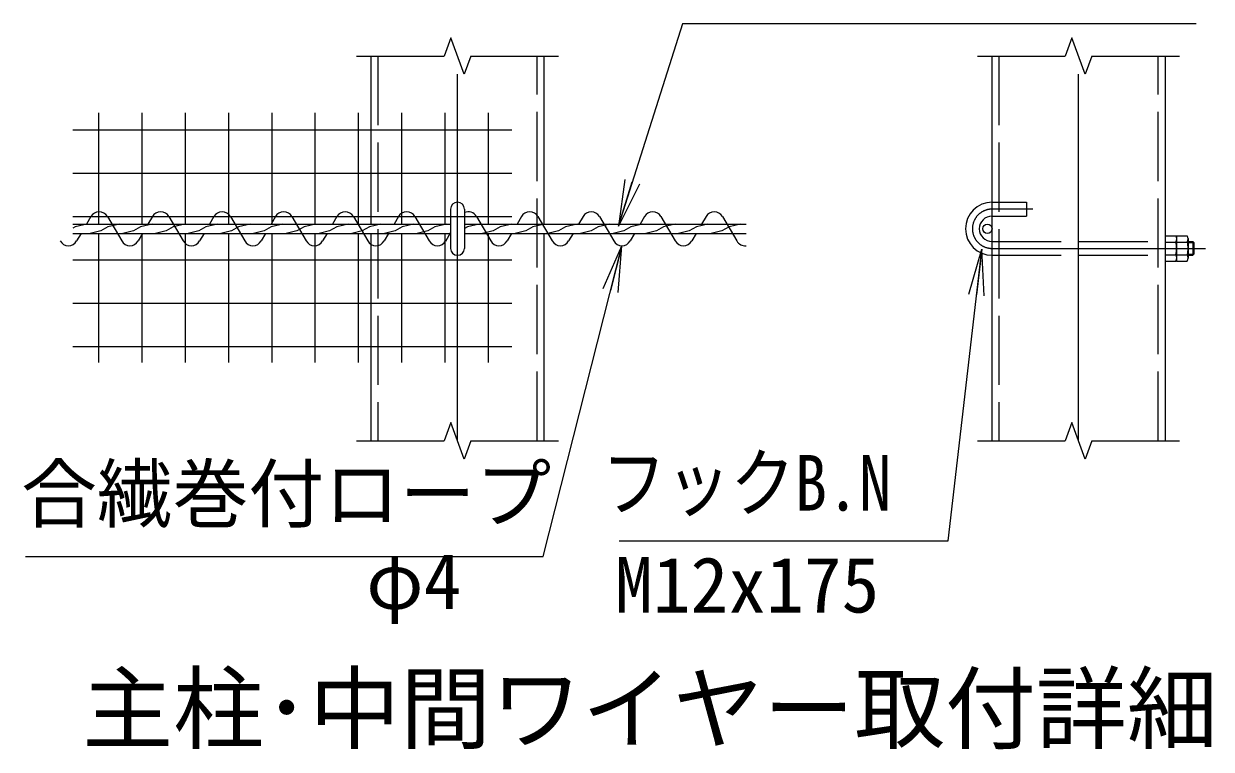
# Model space of a CAD drawing. Units: millimetres at full size; details may follow other scales. Extents: x -16800 to 16800, y -11880 to 11880.
# Drawn here: x 10316 to 14432, y 4257 to 6771 of the extents above; entities that cross this region are included whole.
import ezdxf
from ezdxf.enums import TextEntityAlignment as Align

# ---------------------------------------------------------------- set-up
doc = ezdxf.new("R2010")
doc.units = ezdxf.units.MM
doc.header["$LTSCALE"] = 40
doc.linetypes.add('DASHED', pattern=[7.5, 6, -1.5])
doc.linetypes.add('USER1', pattern=[50.8, 31.75, -6.35, 6.35, -6.35])
for name, color, linetype, lineweight in [('0-0_D-STR1', 1, 'Continuous', 18), ('0-1_D-BMK', 2, 'USER1', 13), ('0-2_D-STR3', 3, 'Continuous', 13), ('0-6_D-STR-DIM', 7, 'Continuous', 13), ('0-7_0', 7, 'Continuous', 18), ('0-9_D-STR-TXT', 7, 'Continuous', 13), ('0-A_D-STR2', 7, 'Continuous', 13), ('0-B_D-TTL-TXT', 7, 'Continuous', 13)]:
    doc.layers.add(name, color=color, linetype=linetype, lineweight=lineweight)
doc.styles.add('ＭＳ ゴシック', font='')
doc.styles.get('ＭＳ ゴシック').set_extended_font_data('MS Gothic')

# ---------------------------------------------------------------- blocks, each defined once
blk = doc.blocks.new('_Open')
at = {"layer": '0-7_0'}
blk.add_line((-40, 6.67), (0, 0), dxfattribs=at)
blk.add_lwpolyline([(-40, -6.67), (0, 0), (-40, 0)], dxfattribs=at)

msp = doc.modelspace()

# ---------------------------------------------------------------- linework, layer by layer
at = {"layer": '0-0_D-STR1'}
for p, q in [((11519.19, 6659.41), (11519.19, 6076.74)), ((12119.19, 6076.74), (12119.19, 6659.41)), ((13671.91, 5326.08), (13671.91, 6659.41)), ((14271.91, 6659.41), (14271.91, 5326.08)), ((11519.19, 6044.74), (11519.19, 5326.08)), ((12119.19, 5326.08), (12119.19, 6044.74))]:
    msp.add_line(p, q, dxfattribs=at)
at = {"layer": '0-0_D-STR1', "linetype": 'DASHED'}
for p, q in [((11543.19, 6659.41), (11543.19, 5326.08)), ((12095.19, 5326.08), (12095.19, 6659.41)), ((13695.91, 6659.41), (13695.91, 5326.08)), ((14247.91, 5326.08), (14247.91, 6659.41))]:
    msp.add_line(p, q, dxfattribs=at)
at = {"layer": '0-1_D-BMK'}
for p, q in [((11819.19, 5326.08), (11819.19, 6659.41)), ((13971.91, 5326.08), (13971.91, 6659.41)), ((13813.82, 6128.74), (13671.91, 6128.74)), ((13671.91, 5992.74), (14411.91, 5992.74))]:
    msp.add_line(p, q, dxfattribs=at)
msp.add_arc((13671.91, 6060.74), 68, 90, 270, dxfattribs=at)
at = {"layer": '0-2_D-STR3', "linetype": 'DASHED'}
for p, q in [((13671.91, 6152.74), (13791.91, 6152.74)), ((13791.91, 6152.74), (13791.91, 6104.74)), ((13671.91, 6104.74), (13791.91, 6104.74)), ((13671.91, 6016.74), (14271.91, 6016.74)), ((13671.91, 5968.74), (14271.91, 5968.74))]:
    msp.add_line(p, q, dxfattribs=at)
at = {"layer": '0-2_D-STR3', "color": 4}
for p, q in [((10548.49, 6102.74), (10533.1, 6076.74)), ((10605.35, 6102.74), (10655.1, 6018.74)), ((10761.7, 6102.74), (10746.3, 6076.74)), ((10818.56, 6102.74), (10868.3, 6018.74)), ((10974.91, 6102.74), (10959.51, 6076.74)), ((11031.77, 6102.74), (11081.51, 6018.74)), ((11188.11, 6102.74), (11172.71, 6076.74)), ((11244.97, 6102.74), (11294.71, 6018.74)), ((11401.32, 6102.74), (11385.92, 6076.74)), ((11458.18, 6102.74), (11507.92, 6018.74)), ((11614.52, 6102.74), (11599.13, 6076.74)), ((11671.38, 6102.74), (11721.12, 6018.74)), ((11884.59, 6102.74), (11934.33, 6018.74)), ((12040.93, 6102.74), (12025.54, 6076.74)), ((12097.79, 6102.74), (12147.54, 6018.74)), ((12254.14, 6102.74), (12238.74, 6076.74)), ((12311, 6102.74), (12360.74, 6018.74)), ((12467.34, 6102.74), (12451.95, 6076.74)), ((12524.2, 6102.74), (12573.95, 6018.74)), ((12680.55, 6102.74), (12665.15, 6076.74)), ((12737.41, 6102.74), (12787.15, 6018.74)), ((10514.15, 6044.74), (10498.75, 6018.74)), ((10727.35, 6044.74), (10711.96, 6018.74)), ((10940.56, 6044.74), (10925.16, 6018.74)), ((11153.76, 6044.74), (11138.37, 6018.74)), ((11366.97, 6044.74), (11351.57, 6018.74)), ((11580.18, 6044.74), (11564.78, 6018.74)), ((11795.19, 6047.8), (11777.01, 6017.09)), ((12006.59, 6044.74), (11991.19, 6018.74)), ((12219.79, 6044.74), (12204.4, 6018.74)), ((12433, 6044.74), (12417.6, 6018.74)), ((12646.2, 6044.74), (12630.81, 6018.74))]:
    msp.add_line(p, q, dxfattribs=at)
at = {"layer": '0-2_D-STR3'}
for p, q in [((11795.19, 6128.74), (11795.19, 5992.74)), ((11843.19, 6128.74), (11843.19, 5992.74)), ((10485.86, 6076.74), (11795.19, 6076.74)), ((11843.19, 6076.74), (12819.19, 6076.74)), ((10485.86, 6044.74), (11795.19, 6044.74)), ((11843.19, 6044.74), (12819.19, 6044.74)), ((14271.91, 6036.54), (14271.91, 5948.94)), ((14271.91, 6036.54), (14308.71, 6036.54)), ((14271.91, 6014.64), (14308.71, 6014.64)), ((14311.91, 6036.54), (14311.91, 5948.94)), ((14311.91, 6036.54), (14348.71, 6036.54)), ((14311.91, 6027.21), (14311.91, 5958.28)), ((14311.91, 6014.64), (14348.71, 6014.64)), ((14351.91, 6027.21), (14351.91, 5958.28)), ((14351.91, 6016.74), (14368.12, 6016.74)), ((14351.91, 6012.96), (14371.91, 6012.96)), ((14371.91, 6012.96), (14368.12, 6016.74)), ((14368.12, 6016.74), (14368.12, 5968.74)), ((14371.91, 6012.96), (14371.91, 5972.53)), ((14271.91, 5970.84), (14308.71, 5970.84)), ((14311.91, 5970.84), (14348.71, 5970.84)), ((14351.91, 5968.74), (14368.12, 5968.74)), ((14271.91, 5948.94), (14308.71, 5948.94)), ((14311.91, 5948.94), (14348.71, 5948.94))]:
    msp.add_line(p, q, dxfattribs=at)
for points in [[(10533.86, 6076.74), (10493.85, 6067.49), (10485.86, 6062.88)], [(10647.18, 6076.74), (10607.17, 6067.49), (10582.63, 6053.33), (10545.82, 6044.74)], [(10760.51, 6076.74), (10720.49, 6067.49), (10695.96, 6053.33), (10659.14, 6044.74)], [(10873.83, 6076.74), (10833.81, 6067.49), (10809.28, 6053.33), (10772.46, 6044.74)], [(10987.15, 6076.74), (10947.14, 6067.49), (10922.6, 6053.33), (10885.79, 6044.74)], [(11100.47, 6076.74), (11060.46, 6067.49), (11035.92, 6053.33), (10999.11, 6044.74)], [(11213.79, 6076.74), (11173.78, 6067.49), (11149.25, 6053.33), (11112.43, 6044.74)], [(11327.12, 6076.74), (11287.1, 6067.49), (11262.57, 6053.33), (11225.75, 6044.74)], [(11440.44, 6076.74), (11400.43, 6067.49), (11375.89, 6053.33), (11339.08, 6044.74)], [(11553.76, 6076.74), (11513.75, 6067.49), (11489.21, 6053.33), (11452.4, 6044.74)], [(11667.08, 6076.74), (11627.07, 6067.49), (11602.53, 6053.33), (11565.72, 6044.74)], [(11780.41, 6076.74), (11740.39, 6067.49), (11715.86, 6053.33), (11679.04, 6044.74)], [(11893.73, 6076.74), (11853.72, 6067.49), (11843.19, 6061.42)], [(12007.05, 6076.74), (11967.04, 6067.49), (11942.5, 6053.33), (11905.69, 6044.74)], [(12120.37, 6076.74), (12080.36, 6067.49), (12055.82, 6053.33), (12019.01, 6044.74)], [(12233.7, 6076.74), (12193.68, 6067.49), (12169.15, 6053.33), (12132.33, 6044.74)], [(12347.02, 6076.74), (12307, 6067.49), (12282.47, 6053.33), (12245.65, 6044.74)], [(12460.34, 6076.74), (12420.33, 6067.49), (12395.79, 6053.33), (12358.98, 6044.74)], [(12573.66, 6076.74), (12533.65, 6067.49), (12509.11, 6053.33), (12472.3, 6044.74)], [(12686.98, 6076.74), (12646.97, 6067.49), (12622.44, 6053.33), (12585.62, 6044.74)], [(12800.31, 6076.74), (12760.29, 6067.49), (12735.76, 6053.33), (12698.94, 6044.74)], [(14351.91, 5972.53), (14371.91, 5972.53), (14368.12, 5968.74)]]:
    msp.add_lwpolyline(points, dxfattribs=at)
msp.add_circle((13655.91, 6060.74), 16, dxfattribs=at)
for centre, radius, start, end in [((11819.19, 6128.74), 24, 0, 180), ((13671.91, 6060.74), 92, 90, 270), ((13671.91, 6060.74), 44, 90, 270), ((14291.98, 6025.59), 19.99, 326.78843, 33.21157), ((14235.37, 5992.74), 76.54, 343.37369, 16.62631), ((14331.98, 6025.59), 19.99, 326.78843, 33.21157), ((14275.37, 5992.74), 76.54, 343.37369, 16.62631), ((11819.19, 5992.74), 24, 180, 0), ((14291.98, 5959.89), 19.99, 326.78843, 33.21157), ((14331.98, 5959.89), 19.99, 326.78843, 33.21157)]:
    msp.add_arc(centre, radius, start, end, dxfattribs=at)
at = {"layer": '0-2_D-STR3', "color": 4}
for centre, start, end in [((10576.92, 6087.03), 28.93798, 151.06202), ((10790.13, 6087.03), 28.93798, 151.06202), ((11003.34, 6087.03), 28.93798, 151.06202), ((11216.54, 6087.03), 28.93798, 151.06202), ((11429.75, 6087.03), 28.93798, 151.06202), ((11642.95, 6087.03), 28.93798, 151.06202), ((11856.16, 6087.03), 28.93798, 113.52174), ((12069.36, 6087.03), 28.93798, 151.06202), ((12282.57, 6087.03), 28.93798, 151.06202), ((12495.77, 6087.03), 28.93798, 151.06202), ((12708.98, 6087.03), 28.93798, 151.06202), ((10470.32, 6034.46), 208.93798, 331.06202), ((10683.53, 6034.46), 208.93798, 331.06202), ((10896.73, 6034.46), 208.93798, 331.06202), ((11109.94, 6034.46), 208.93798, 331.06202), ((11323.14, 6034.46), 208.93798, 331.06202), ((11536.35, 6034.46), 208.93798, 331.06202), ((11749.55, 6034.46), 208.93798, 331.06202), ((11962.76, 6034.46), 208.93798, 331.06202), ((12175.97, 6034.46), 208.93798, 331.06202), ((12389.17, 6034.46), 208.93798, 331.06202), ((12602.38, 6034.46), 208.93798, 331.06202), ((12815.58, 6034.46), 208.93798, 276.37941)]:
    msp.add_arc(centre, 32.49, start, end, dxfattribs=at)
at = {"layer": '0-6_D-STR-DIM'}
for p, q in [((11796.11, 6722.84), (11773.02, 6659.41)), ((11842.28, 6595.98), (11796.11, 6722.84)), ((13948.82, 6722.84), (13925.73, 6659.41)), ((13995, 6595.98), (13948.82, 6722.84)), ((11469.19, 6659.41), (11773.02, 6659.41)), ((11865.37, 6659.41), (11842.28, 6595.98)), ((11865.37, 6659.41), (12169.19, 6659.41)), ((13621.91, 6659.41), (13925.73, 6659.41)), ((14018.08, 6659.41), (13995, 6595.98)), ((14018.08, 6659.41), (14321.91, 6659.41)), ((11796.11, 5389.51), (11773.02, 5326.08)), ((11842.28, 5262.65), (11796.11, 5389.51)), ((13948.82, 5389.51), (13925.73, 5326.08)), ((13995, 5262.65), (13948.82, 5389.51)), ((11469.19, 5326.08), (11773.02, 5326.08)), ((11865.37, 5326.08), (11842.28, 5262.65)), ((11865.37, 5326.08), (12169.19, 5326.08)), ((13621.91, 5326.08), (13925.73, 5326.08)), ((14018.08, 5326.08), (13995, 5262.65)), ((14018.08, 5326.08), (14321.91, 5326.08))]:
    msp.add_line(p, q, dxfattribs=at)
at = {"layer": '0-9_D-STR-TXT'}
for points in [[(14379.88, 6771.25), (12598.52, 6771.25), (12377.39, 6072.25)], [(10321.93, 4924.59), (12116.48, 4924.59), (12388.68, 6000.04)], [(12378.93, 4978.72), (13519.71, 4978.72), (13636.69, 5988.27)]]:
    msp.add_lwpolyline(points, dxfattribs=at)
at = {"layer": '0-A_D-STR2'}
for p, q in [((10576.21, 6076.74), (10576.21, 6462.83)), ((10726.21, 6076.74), (10726.21, 6462.83)), ((10876.21, 6076.74), (10876.21, 6462.83)), ((11026.21, 6076.74), (11026.21, 6462.83)), ((11176.21, 6076.74), (11176.21, 6462.83)), ((11326.21, 6076.74), (11326.21, 6462.83)), ((11476.21, 6076.74), (11476.21, 6462.83)), ((11626.21, 6076.74), (11626.21, 6462.83)), ((11776.21, 6076.74), (11776.21, 6462.83)), ((11926.21, 6076.74), (11926.21, 6462.83)), ((10485.86, 6403.18), (12007.91, 6403.18)), ((10485.86, 6253.18), (12007.91, 6253.18)), ((10485.86, 6103.18), (12007.91, 6103.18)), ((10576.21, 5597.5), (10576.21, 6044.74)), ((10726.21, 5597.5), (10726.21, 6044.74)), ((10876.21, 5597.5), (10876.21, 6044.74)), ((11026.21, 5597.5), (11026.21, 6044.74)), ((11176.21, 5597.5), (11176.21, 6044.74)), ((11326.21, 5597.5), (11326.21, 6044.74)), ((11476.21, 5597.5), (11476.21, 6044.74)), ((11626.21, 5597.5), (11626.21, 6044.74)), ((11776.21, 5597.5), (11776.21, 6044.74)), ((11926.21, 5597.5), (11926.21, 6044.74)), ((10485.86, 5953.18), (12007.91, 5953.18)), ((10485.86, 5803.18), (12007.91, 5803.18)), ((10485.86, 5653.18), (12007.91, 5653.18))]:
    msp.add_line(p, q, dxfattribs=at)

# ---------------------------------------------------------------- block references
at = {"layer": '0-9_D-STR-TXT', "xscale": 4, "yscale": 4}
for p, rotation in [((12376.79, 6070.34), 252.44513), ((12389.17, 6001.98), 75.79664), ((13636.92, 5990.25), 83.39037)]:
    msp.add_blockref('_Open', p, dxfattribs=dict(at, rotation=rotation))

# ---------------------------------------------------------------- texts
at = {"layer": '0-9_D-STR-TXT', "style": 'ＭＳ ゴシック', "width": 0.85}
msp.add_text('フックB.N', height=192.4, dxfattribs=at).set_placement((12319.36, 5026.53), align=Align.BOTTOM_LEFT)
at = {"layer": '0-9_D-STR-TXT', "style": 'ＭＳ ゴシック'}
for s, p in [('合繊巻付ロープ', (10306.7, 4988.64)), ('φ4', (11502.64, 4685.64)), ('M12x175', (12365.1, 4673.1))]:
    msp.add_text(s, height=192.4, dxfattribs=at).set_placement(p, align=Align.BOTTOM_LEFT)
at = {"layer": '0-B_D-TTL-TXT', "style": 'ＭＳ ゴシック'}
msp.add_text('主柱･中間ワイヤー取付詳細', height=230.8, dxfattribs=at).set_placement((10518.69, 4213.59), align=Align.BOTTOM_LEFT)

doc.saveas('drawing.dxf')
